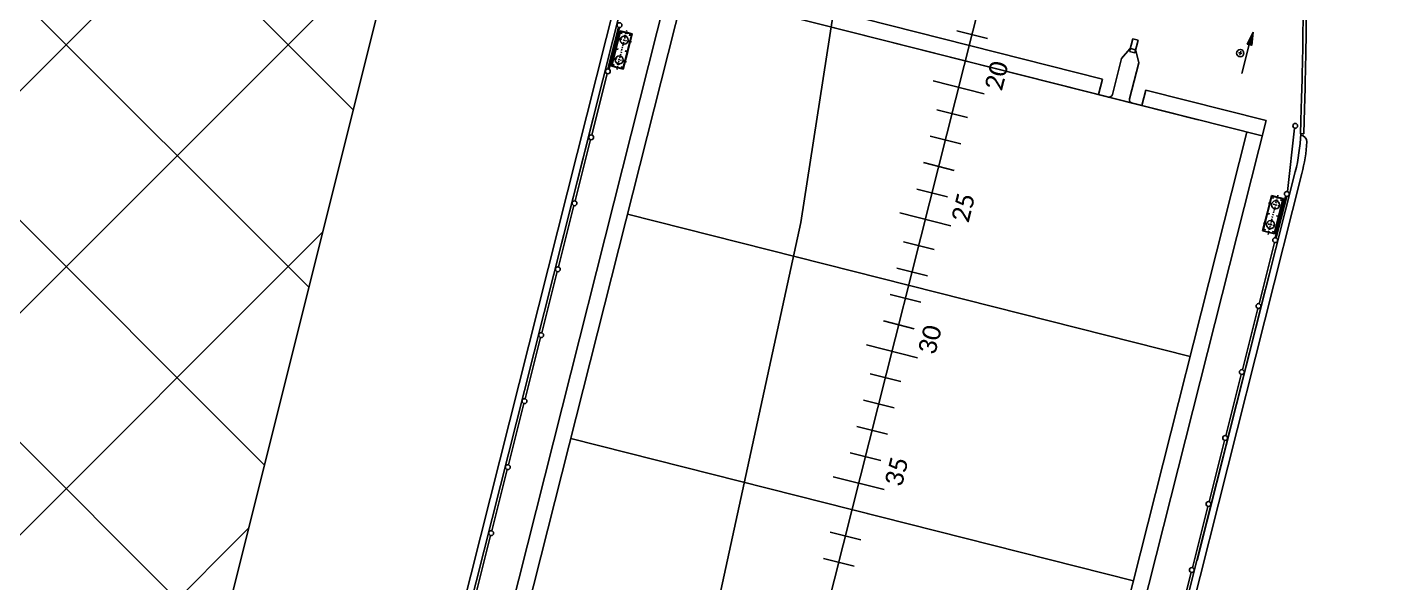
# Model space of a CAD drawing. Header units: metres. Extents: x 267365 to 277461, y 2088854 to 2108025.
# Drawn here: x 273059.5 to 273169.7, y 2095705.8 to 2095750.7 of the extents above; entities that cross this region are included whole.
import ezdxf

# ---------------------------------------------------------------- set-up
doc = ezdxf.new("R2010")
doc.units = ezdxf.units.M
doc.linetypes.add('DASHEDX2', pattern=[38.1, 25.4, -12.7])
for name, color, linetype in [('BOAT', 30, 'Continuous'), ('PORT', 5, 'Continuous'), ('village', 3, 'Continuous')]:
    doc.layers.add(name, color=color, linetype=linetype)
doc.styles.get("Standard").update_dxf_attribs({"font": 'calibri.ttf'})

# ---------------------------------------------------------------- blocks, each defined once
blk = doc.blocks.new('8')
h = blk.add_hatch(color=0)
h.dxf.hatch_style = 1
h.paths.add_polyline_path([(87705, 12214), (87420, 12273), (87420, 12172)])
at = {"color": 0}
for p, q in [((35786, 25858), (76112, 25858)), ((35800, 26009), (84948, 26009)), ((76112, 25859), (84948, 25859)), ((82292, 25858), (78727, 25858)), ((71435, 25800), (72828, 25800)), ((72935, 25800), (74328, 25800)), ((74435, 25800), (75828, 25800)), ((75935, 25800), (77328, 25800)), ((77435, 25800), (78828, 25800)), ((78935, 25800), (80328, 25800)), ((80435, 25800), (81828, 25800)), ((81935, 25800), (83328, 25800)), ((83433, 25784), (84380, 25784)), ((83434, 25810), (84380, 25810)), ((83510, 25480), (83510, 25751)), ((83510, 25751), (83913, 25751)), ((83517, 25743), (84304, 25742)), ((83517, 25743), (83517, 25488)), ((83599, 25652), (83599, 25579)), ((84315, 25751), (83913, 25751)), ((84225, 25652), (84225, 25578)), ((84304, 25742), (84304, 25488)), ((84304, 25664), (84304, 25567)), ((84315, 25615), (84315, 25751)), ((84315, 25615), (84315, 25480)), ((83510, 25480), (83913, 25480)), ((84304, 25488), (83517, 25488)), ((84315, 25480), (83913, 25480)), ((75337, 24608), (75337, 11808)), ((80437, 24608), (80437, 11808)), ((75937, 18789), (75937, 17627)), ((78937, 18789), (78937, 17627)), ((81937, 18789), (81937, 17627)), ((84937, 18789), (84937, 17627)), ((74137, 17861), (74137, 18554)), ((74737, 17861), (74737, 18554)), ((75337, 17861), (75337, 18554)), ((76537, 17861), (76537, 18554)), ((77137, 17861), (77137, 18554)), ((77737, 17861), (77737, 18554)), ((78337, 17861), (78337, 18554)), ((79537, 17861), (79537, 18554)), ((80137, 17861), (80137, 18554)), ((80737, 17861), (80737, 18554)), ((81337, 17861), (81337, 18554)), ((82537, 17861), (82537, 18554)), ((83137, 17861), (83137, 18554)), ((83737, 17861), (83737, 18554)), ((84337, 17861), (84337, 18554)), ((85537, 17861), (85537, 18554)), ((86137, 17861), (86137, 18554)), ((13535, 18208), (100365, 18208)), ((85537, 15182), (85887, 15182)), ((85617, 14882), (86435, 14882)), ((86684, 14755), (86435, 14882)), ((86915, 14751), (86625, 14751)), ((86625, 14751), (86625, 14626)), ((86693, 14742), (86693, 14635)), ((86915, 14626), (86915, 14751)), ((86435, 14494), (85617, 14494)), ((86684, 14622), (86435, 14494)), ((86625, 14626), (86915, 14626)), ((85537, 14194), (85887, 14194)), ((87232, 12373), (87146, 12373)), ((87189, 12330), (87189, 12416)), ((86762, 12230), (87420, 12230)), ((83510, 10935), (83913, 10935)), ((83510, 10935), (83510, 10665)), ((84304, 10927), (83517, 10927)), ((83517, 10673), (83517, 10927)), ((83599, 10763), (83599, 10837)), ((84315, 10935), (83913, 10935)), ((84225, 10764), (84225, 10837)), ((84304, 10673), (84304, 10927)), ((84304, 10751), (84304, 10849)), ((84315, 10800), (84315, 10935)), ((41427, 10558), (76112, 10558)), ((74435, 10615), (75828, 10615)), ((75935, 10615), (77328, 10615)), ((76112, 10558), (83807, 10558)), ((76112, 10556), (84948, 10556)), ((77435, 10615), (78828, 10615)), ((82292, 10558), (78727, 10558)), ((78935, 10615), (80328, 10615)), ((80435, 10615), (81828, 10615)), ((81935, 10615), (83328, 10615)), ((83433, 10631), (84380, 10631)), ((83434, 10605), (84380, 10605)), ((83510, 10665), (83913, 10665)), ((83517, 10673), (84304, 10673)), ((84315, 10665), (83913, 10665)), ((84315, 10800), (84315, 10665)), ((84485, 10617), (85878, 10805)), ((85792, 10647), (85808, 10578)), ((26714, 10406), (84948, 10406))]:
    blk.add_line(p, q, dxfattribs=at)
at = {"color": 0, "linetype": 'DASHEDX2'}
for p, q in [((83466, 25616), (84355, 25615)), ((83536, 25708), (83568, 25708)), ((83552, 25724), (83552, 25692)), ((83552, 25507), (83552, 25539)), ((83688, 25452), (83688, 25779)), ((83894, 25708), (83926, 25708)), ((83911, 25724), (83911, 25692)), ((83911, 25507), (83911, 25539)), ((84138, 25452), (84138, 25783)), ((84284, 25710), (84252, 25710)), ((84285, 25525), (84253, 25525)), ((84268, 25726), (84268, 25694)), ((84269, 25509), (84269, 25541)), ((83536, 25523), (83568, 25523)), ((83894, 25523), (83926, 25523)), ((83536, 10892), (83568, 10892)), ((83552, 10908), (83552, 10876)), ((83688, 10963), (83688, 10637)), ((83894, 10892), (83926, 10892)), ((83911, 10908), (83911, 10876)), ((84138, 10963), (84138, 10632)), ((84285, 10890), (84253, 10891)), ((84269, 10906), (84269, 10875)), ((83466, 10800), (84355, 10800)), ((83536, 10708), (83568, 10708)), ((83552, 10692), (83552, 10724)), ((83894, 10708), (83926, 10708)), ((83911, 10692), (83911, 10724)), ((84284, 10706), (84252, 10706)), ((84268, 10690), (84268, 10722))]:
    blk.add_line(p, q, dxfattribs=at)
at = {"color": 0, "linetype": 'ByBlock'}
for p, q in [((83510, 25751), (84315, 25751)), ((83510, 10665), (84315, 10665))]:
    blk.add_line(p, q, dxfattribs=at)
at = {"color": 0, "ltscale": 100}
for p, q in [((85887, 24958), (64787, 24958)), ((85537, 24958), (85537, 11458)), ((85537, 24608), (65137, 24608)), ((85537, 23503), (85537, 12912)), ((85887, 21233), (85887, 15182)), ((85887, 14194), (85887, 11458)), ((85537, 11808), (65137, 11808)), ((85887, 11458), (64787, 11458))]:
    blk.add_line(p, q, dxfattribs=at)
at = {"color": 0}
blk.add_lwpolyline([(87705, 12214), (87420, 12273), (87420, 12172)], close=True, dxfattribs=at)
for centre, radius in [((72882, 25799), 53.5), ((74382, 25799), 53.5), ((75882, 25799), 53.5), ((77382, 25799), 53.5), ((78882, 25799), 53.5), ((80382, 25799), 53.5), ((81882, 25799), 53.5), ((83382, 25799), 53.5), ((84432, 25799), 53.5), ((83688, 25615), 88), ((84137, 25615), 88), ((87189, 12373), 81), ((83688, 10800), 88), ((84137, 10800), 88), ((85932, 10805), 53.5), ((75882, 10617), 53.5), ((77382, 10617), 53.5), ((78882, 10617), 53.5), ((80382, 10617), 53.5), ((81882, 10617), 53.5), ((83382, 10617), 53.5), ((84432, 10617), 53.5)]:
    blk.add_circle(centre, radius, dxfattribs=at)
for centre, radius, start, end in [((83614, 25615), 30.3, 108.5151, 251.3793), ((84210, 25615), 30.3, 288.6056, 71.4698), ((85617, 14962), 80, 180, 270), ((86678, 14742), 15, 0, 63.5899), ((85617, 14414), 80, 90, 180), ((86678, 14635), 15, 296.4101, 0), ((83614, 10800), 30.3, 108.6207, 251.4849), ((84210, 10800), 30.3, 288.5302, 71.3944), ((84948, 14556), 4000, 270, 282.181), ((84948, 14556), 4000, 270, 282.181), ((85614, 10610), 147, 285.4308, 11.9233), ((84948, 14406), 4000, 270, 280.1425)]:
    blk.add_arc(centre, radius, start, end, dxfattribs=at)
for points in [[(85792, 10647), (87350, 10994), (90248, 11682), (93352, 12841), (96689, 15403), (98424, 17335), (98889, 17957)], [(85808, 10578), (87365, 10926), (90263, 11614), (93367, 12773), (96704, 15335), (98439, 17267), (98972, 17975)]]:
    blk.add_open_spline(points, degree=3, knots=[3200.049478, 3200.049478, 3200.049478, 3200.049478, 4054.762169, 8726.573931, 12998.527558, 16515.520283, 16515.520283, 16515.520283, 16515.520283], dxfattribs=at)
at = {"color": 0, "char_height": 400, "attachment_point": 1}
for s, insert in [('35', (76073, 17665)), ('30', (79073, 17665)), ('25', (82073, 17665)), ('20', (85073, 17665))]:
    blk.add_mtext_dynamic_manual_height_columns(s, width=413.33, gutter_width=12.5, heights=[0], dxfattribs=dict(at, insert=insert))

msp = doc.modelspace()

# ---------------------------------------------------------------- hatches: boundary and pattern name
at = {"layer": 'PORT'}
h = msp.add_hatch(dxfattribs=at)
h.set_pattern_fill('ANSI37', color=256, scale=4)
h.paths.add_polyline_path([(273270.19, 2096480.51), (273852.98, 2095562.15), (273916.78, 2095547.06), (274084.91, 2096229.78), (274027.97, 2096243.5), (273954.31, 2095939.05), (273937.16, 2095926.02), (273603.06, 2096008.98), (273585.22, 2096022.69), (273264.05, 2096529.78), (272774.91, 2096640.23), (272693.83, 2096542.47), (272752.13, 2096373.44), (272719.04, 2096225.68), (272707.53, 2096222.8), (272664.34, 2096207.69), (272631.23, 2096188.99), (272563.66, 2095990.23), (272535.64, 2095976.58), (272507.61, 2095966.53), (272495.39, 2095956.47), (272431.27, 2095703.18), (272438.01, 2095646.17), (272448.34, 2095608.01), (272471.25, 2095599.93), (272448.15, 2095484.95), (272448.71, 2095452.13), (272456.29, 2095428.84), (272479.6, 2095403.3), (272519.24, 2095365.49), (272725.39, 2095311.41), (272809.04, 2094807.64), (272769.19, 2094802.07), (272837.68, 2094353.28), (272949.17, 2094372.02), (272951.43, 2094358.48), (272965.49, 2094360.39), (272798.65, 2095377.23), (272796.5, 2095381), (272793.37, 2095382.39), (272762.96, 2095389.83), (272759.2, 2095390.47), (272756.73, 2095388.97), (272755.76, 2095386.39), (272756.08, 2095380.92), (272724.61, 2095375.23), (272722.14, 2095392.73), (272721.06, 2095398.52), (272717.73, 2095401.53), (272542.03, 2095449.66), (272729.77, 2096212.77), (272733.69, 2096214.65), (272737.44, 2096214.65), (272815.15, 2096194.74), (272817.54, 2096193.38), (272818.05, 2096191.16), (272708.74, 2095753.69), (272709.29, 2095749.35), (272712.01, 2095747.17), (272830.72, 2095717.85), (272834.53, 2095720.02), (272836.16, 2095724.37), (273031.98, 2096513.94), (273038.25, 2096510.05), (273125.14, 2096490.72), (273131.57, 2096479.38), (272857.68, 2095370.61), (272833.52, 2095370.61), (272876.71, 2095089.54), (272879.72, 2095074.93), (272884.46, 2095067.19), (272898.22, 2095062.46), (272908.11, 2095064.18), (272918, 2095073.21)])

# ---------------------------------------------------------------- linework, layer by layer
at = {"layer": 'PORT', "flags": 128}
msp.add_lwpolyline([(273270.19, 2096480.51), (272918, 2095073.21)], dxfattribs=at)
at = {"layer": 'village', "color": 3}
msp.add_lwpolyline([(273230.67, 2096735.66), (273194.13, 2096540.34), (273152.42, 2096430.13), (273109.8, 2096432.04), (272979.49, 2096464.65), (272927.96, 2096461.98), (272941.87, 2096403.78), (273083.56, 2096348.92), (273139.45, 2096369.52), (273126.75, 2096275.25), (273145.25, 2096205.89), (273197.47, 2096123.41), (273197.98, 2096060.66), (273167.39, 2095959.49), (273137.05, 2095831.48), (273122.13, 2095734.94), (273055.09, 2095427.32), (273026.66, 2095337.43), (273002.95, 2095218.42), (272970.34, 2095092.58)], dxfattribs=at)

# ---------------------------------------------------------------- block references
at = {"layer": 'BOAT', "xscale": 0.003670803171036142, "yscale": 0.003670803171036142, "zscale": 0.003670803171036142, "rotation": 75.81463064815955}
msp.add_blockref('8', (273123.31, 2095427.21), dxfattribs=at)

doc.saveas('drawing.dxf')
